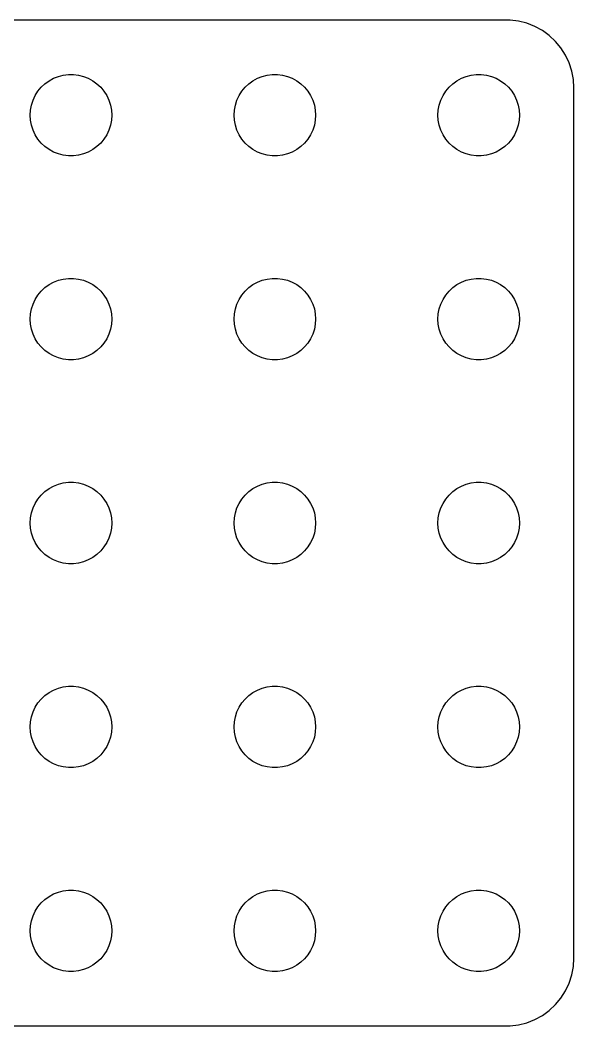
# Model space of a CAD drawing. Header units: metres. Extents: x -37 to 37, y 131 to 289.
# Drawn here: x -3.7 to 37, y 131 to 205 of the extents above; entities that cross this region are included whole.
import ezdxf

# ---------------------------------------------------------------- set-up
doc = ezdxf.new("R2010")
doc.units = ezdxf.units.M

msp = doc.modelspace()

# ---------------------------------------------------------------- linework, layer by layer
for p, q in [((32.3139, 204.99), (-32.3139, 204.99)), ((32.9369, 204.911), (32.3139, 204.99)), ((33.5451, 204.755), (32.9369, 204.911)), ((34.1289, 204.524), (33.5451, 204.755)), ((34.6791, 204.222), (34.1289, 204.524)), ((35.1871, 203.853), (34.6791, 204.222)), ((35.6448, 203.423), (35.1871, 203.853)), ((36.0451, 202.939), (35.6448, 203.423)), ((36.3815, 202.409), (36.0451, 202.939)), ((36.6489, 201.841), (36.3815, 202.409)), ((36.8429, 201.243), (36.6489, 201.841)), ((36.9606, 200.627), (36.8429, 201.243)), ((-1.91226, 200.312), (-1.60747, 200.533)), ((-1.60747, 200.533), (-1.27733, 200.714)), ((-1.27733, 200.714), (-0.92705, 200.853)), ((-0.92705, 200.853), (-0.56213, 200.947)), ((-0.56213, 200.947), (-0.18837, 200.994)), ((-0.18837, 200.994), (0.18837, 200.994)), ((0.18837, 200.994), (0.56213, 200.947)), ((0.56213, 200.947), (0.92705, 200.853)), ((0.92705, 200.853), (1.27733, 200.714)), ((1.27733, 200.714), (1.60747, 200.533)), ((1.60747, 200.533), (1.91226, 200.312)), ((13.0877, 200.312), (13.3925, 200.533)), ((13.3925, 200.533), (13.7227, 200.714)), ((13.7227, 200.714), (14.0729, 200.853)), ((14.0729, 200.853), (14.4379, 200.947)), ((14.4379, 200.947), (14.8116, 200.994)), ((14.8116, 200.994), (15.1884, 200.994)), ((15.1884, 200.994), (15.5621, 200.947)), ((15.5621, 200.947), (15.927, 200.853)), ((15.927, 200.853), (16.2773, 200.714)), ((16.2773, 200.714), (16.6075, 200.533)), ((16.6075, 200.533), (16.9123, 200.312)), ((28.0877, 200.312), (28.3925, 200.533)), ((28.3925, 200.533), (28.7227, 200.714)), ((28.7227, 200.714), (29.0729, 200.853)), ((29.0729, 200.853), (29.4379, 200.947)), ((29.4379, 200.947), (29.8116, 200.994)), ((29.8116, 200.994), (30.1884, 200.994)), ((30.1884, 200.994), (30.5621, 200.947)), ((30.5621, 200.947), (30.927, 200.853)), ((30.927, 200.853), (31.2773, 200.714)), ((31.2773, 200.714), (31.6075, 200.533)), ((31.6075, 200.533), (31.9123, 200.312)), ((37, 200), (36.9606, 200.627)), ((-2.62891, 199.445), (-2.42705, 199.763)), ((-2.42705, 199.763), (-2.1869, 200.054)), ((-2.1869, 200.054), (-1.91226, 200.312)), ((1.91226, 200.312), (2.1869, 200.054)), ((2.1869, 200.054), (2.42705, 199.763)), ((2.42705, 199.763), (2.62891, 199.445)), ((12.3711, 199.445), (12.5729, 199.763)), ((12.5729, 199.763), (12.8131, 200.054)), ((12.8131, 200.054), (13.0877, 200.312)), ((16.9123, 200.312), (17.1869, 200.054)), ((17.1869, 200.054), (17.427, 199.763)), ((17.427, 199.763), (17.6289, 199.445)), ((27.3711, 199.445), (27.5729, 199.763)), ((27.5729, 199.763), (27.8131, 200.054)), ((27.8131, 200.054), (28.0877, 200.312)), ((31.9123, 200.312), (32.1869, 200.054)), ((32.1869, 200.054), (32.427, 199.763)), ((32.427, 199.763), (32.6289, 199.445)), ((37, 136), (37, 200)), ((-2.90575, 198.746), (-2.78932, 199.104)), ((-2.78932, 199.104), (-2.62891, 199.445)), ((2.62891, 199.445), (2.78932, 199.104)), ((2.78932, 199.104), (2.90575, 198.746)), ((12.0942, 198.746), (12.2107, 199.104)), ((12.2107, 199.104), (12.3711, 199.445)), ((17.6289, 199.445), (17.7893, 199.104)), ((17.7893, 199.104), (17.9057, 198.746)), ((27.0942, 198.746), (27.2107, 199.104)), ((27.2107, 199.104), (27.3711, 199.445)), ((32.6289, 199.445), (32.7893, 199.104)), ((32.7893, 199.104), (32.9057, 198.746)), ((-3, 198), (-2.97633, 198.376)), ((-2.97633, 198.376), (-2.90575, 198.746)), ((2.90575, 198.746), (2.97633, 198.376)), ((2.97633, 198.376), (3, 198)), ((12, 198), (12.0237, 198.376)), ((12.0237, 198.376), (12.0942, 198.746)), ((17.9057, 198.746), (17.9763, 198.376)), ((17.9763, 198.376), (18, 198)), ((27, 198), (27.0237, 198.376)), ((27.0237, 198.376), (27.0942, 198.746)), ((32.9057, 198.746), (32.9763, 198.376)), ((32.9763, 198.376), (33, 198)), ((-2.97633, 197.624), (-3, 198)), ((-2.90575, 197.254), (-2.97633, 197.624)), ((2.97633, 197.624), (2.90575, 197.254)), ((3, 198), (2.97633, 197.624)), ((12.0237, 197.624), (12, 198)), ((12.0942, 197.254), (12.0237, 197.624)), ((17.9763, 197.624), (17.9057, 197.254)), ((18, 198), (17.9763, 197.624)), ((27.0237, 197.624), (27, 198)), ((27.0942, 197.254), (27.0237, 197.624)), ((32.9763, 197.624), (32.9057, 197.254)), ((33, 198), (32.9763, 197.624)), ((-2.78932, 196.896), (-2.90575, 197.254)), ((-2.62891, 196.555), (-2.78932, 196.896)), ((2.78932, 196.896), (2.62891, 196.555)), ((2.90575, 197.254), (2.78932, 196.896)), ((12.2107, 196.896), (12.0942, 197.254)), ((12.3711, 196.555), (12.2107, 196.896)), ((17.7893, 196.896), (17.6289, 196.555)), ((17.9057, 197.254), (17.7893, 196.896)), ((27.2107, 196.896), (27.0942, 197.254)), ((27.3711, 196.555), (27.2107, 196.896)), ((32.7893, 196.896), (32.6289, 196.555)), ((32.9057, 197.254), (32.7893, 196.896)), ((-2.42705, 196.237), (-2.62891, 196.555)), ((-2.1869, 195.946), (-2.42705, 196.237)), ((2.42705, 196.237), (2.1869, 195.946)), ((2.62891, 196.555), (2.42705, 196.237)), ((12.5729, 196.237), (12.3711, 196.555)), ((12.8131, 195.946), (12.5729, 196.237)), ((17.427, 196.237), (17.1869, 195.946)), ((17.6289, 196.555), (17.427, 196.237)), ((27.5729, 196.237), (27.3711, 196.555)), ((27.8131, 195.946), (27.5729, 196.237)), ((32.427, 196.237), (32.1869, 195.946)), ((32.6289, 196.555), (32.427, 196.237)), ((-1.91226, 195.688), (-2.1869, 195.946)), ((-1.60747, 195.467), (-1.91226, 195.688)), ((-1.27733, 195.286), (-1.60747, 195.467)), ((1.60747, 195.467), (1.27733, 195.286)), ((1.91226, 195.688), (1.60747, 195.467)), ((2.1869, 195.946), (1.91226, 195.688)), ((13.0877, 195.688), (12.8131, 195.946)), ((13.3925, 195.467), (13.0877, 195.688)), ((13.7227, 195.286), (13.3925, 195.467)), ((16.6075, 195.467), (16.2773, 195.286)), ((16.9123, 195.688), (16.6075, 195.467)), ((17.1869, 195.946), (16.9123, 195.688)), ((28.0877, 195.688), (27.8131, 195.946)), ((28.3925, 195.467), (28.0877, 195.688)), ((28.7227, 195.286), (28.3925, 195.467)), ((31.6075, 195.467), (31.2773, 195.286)), ((31.9123, 195.688), (31.6075, 195.467)), ((32.1869, 195.946), (31.9123, 195.688)), ((-0.92705, 195.147), (-1.27733, 195.286)), ((-0.56213, 195.053), (-0.92705, 195.147)), ((-0.18837, 195.006), (-0.56213, 195.053)), ((0.18837, 195.006), (-0.18837, 195.006)), ((0.56213, 195.053), (0.18837, 195.006)), ((0.92705, 195.147), (0.56213, 195.053)), ((1.27733, 195.286), (0.92705, 195.147)), ((14.0729, 195.147), (13.7227, 195.286)), ((14.4379, 195.053), (14.0729, 195.147)), ((14.8116, 195.006), (14.4379, 195.053)), ((15.1884, 195.006), (14.8116, 195.006)), ((15.5621, 195.053), (15.1884, 195.006)), ((15.927, 195.147), (15.5621, 195.053)), ((16.2773, 195.286), (15.927, 195.147)), ((29.0729, 195.147), (28.7227, 195.286)), ((29.4379, 195.053), (29.0729, 195.147)), ((29.8116, 195.006), (29.4379, 195.053)), ((30.1884, 195.006), (29.8116, 195.006)), ((30.5621, 195.053), (30.1884, 195.006)), ((30.927, 195.147), (30.5621, 195.053)), ((31.2773, 195.286), (30.927, 195.147)), ((-1.60747, 185.533), (-1.27733, 185.714)), ((-1.27733, 185.714), (-0.92705, 185.853)), ((-0.92705, 185.853), (-0.56213, 185.947)), ((-0.56213, 185.947), (-0.18837, 185.994)), ((-0.18837, 185.994), (0.18837, 185.994)), ((0.18837, 185.994), (0.56213, 185.947)), ((0.56213, 185.947), (0.92705, 185.853)), ((0.92705, 185.853), (1.27733, 185.714)), ((1.27733, 185.714), (1.60747, 185.533)), ((13.3925, 185.533), (13.7227, 185.714)), ((13.7227, 185.714), (14.0729, 185.853)), ((14.0729, 185.853), (14.4379, 185.947)), ((14.4379, 185.947), (14.8116, 185.994)), ((14.8116, 185.994), (15.1884, 185.994)), ((15.1884, 185.994), (15.5621, 185.947)), ((15.5621, 185.947), (15.927, 185.853)), ((15.927, 185.853), (16.2773, 185.714)), ((16.2773, 185.714), (16.6075, 185.533)), ((28.3925, 185.533), (28.7227, 185.714)), ((28.7227, 185.714), (29.0729, 185.853)), ((29.0729, 185.853), (29.4379, 185.947)), ((29.4379, 185.947), (29.8116, 185.994)), ((29.8116, 185.994), (30.1884, 185.994)), ((30.1884, 185.994), (30.5621, 185.947)), ((30.5621, 185.947), (30.927, 185.853)), ((30.927, 185.853), (31.2773, 185.714)), ((31.2773, 185.714), (31.6075, 185.533)), ((-2.42705, 184.763), (-2.1869, 185.054)), ((-2.1869, 185.054), (-1.91226, 185.312)), ((-1.91226, 185.312), (-1.60747, 185.533)), ((1.60747, 185.533), (1.91226, 185.312)), ((1.91226, 185.312), (2.1869, 185.054)), ((2.1869, 185.054), (2.42705, 184.763)), ((12.5729, 184.763), (12.8131, 185.054)), ((12.8131, 185.054), (13.0877, 185.312)), ((13.0877, 185.312), (13.3925, 185.533)), ((16.6075, 185.533), (16.9123, 185.312)), ((16.9123, 185.312), (17.1869, 185.054)), ((17.1869, 185.054), (17.427, 184.763)), ((27.5729, 184.763), (27.8131, 185.054)), ((27.8131, 185.054), (28.0877, 185.312)), ((28.0877, 185.312), (28.3925, 185.533)), ((31.6075, 185.533), (31.9123, 185.312)), ((31.9123, 185.312), (32.1869, 185.054)), ((32.1869, 185.054), (32.427, 184.763)), ((-2.78932, 184.104), (-2.62891, 184.445)), ((-2.62891, 184.445), (-2.42705, 184.763)), ((2.42705, 184.763), (2.62891, 184.445)), ((2.62891, 184.445), (2.78932, 184.104)), ((12.2107, 184.104), (12.3711, 184.445)), ((12.3711, 184.445), (12.5729, 184.763)), ((17.427, 184.763), (17.6289, 184.445)), ((17.6289, 184.445), (17.7893, 184.104)), ((27.2107, 184.104), (27.3711, 184.445)), ((27.3711, 184.445), (27.5729, 184.763)), ((32.427, 184.763), (32.6289, 184.445)), ((32.6289, 184.445), (32.7893, 184.104)), ((-2.97633, 183.376), (-2.90575, 183.746)), ((-2.90575, 183.746), (-2.78932, 184.104)), ((2.78932, 184.104), (2.90575, 183.746)), ((2.90575, 183.746), (2.97633, 183.376)), ((12.0237, 183.376), (12.0942, 183.746)), ((12.0942, 183.746), (12.2107, 184.104)), ((17.7893, 184.104), (17.9057, 183.746)), ((17.9057, 183.746), (17.9763, 183.376)), ((27.0237, 183.376), (27.0942, 183.746)), ((27.0942, 183.746), (27.2107, 184.104)), ((32.7893, 184.104), (32.9057, 183.746)), ((32.9057, 183.746), (32.9763, 183.376)), ((-3, 183), (-2.97633, 183.376)), ((-2.97633, 182.624), (-3, 183)), ((2.97633, 183.376), (3, 183)), ((3, 183), (2.97633, 182.624)), ((12, 183), (12.0237, 183.376)), ((12.0237, 182.624), (12, 183)), ((17.9763, 183.376), (18, 183)), ((18, 183), (17.9763, 182.624)), ((27, 183), (27.0237, 183.376)), ((27.0237, 182.624), (27, 183)), ((32.9763, 183.376), (33, 183)), ((33, 183), (32.9763, 182.624)), ((-2.90575, 182.254), (-2.97633, 182.624)), ((-2.78932, 181.896), (-2.90575, 182.254)), ((2.90575, 182.254), (2.78932, 181.896)), ((2.97633, 182.624), (2.90575, 182.254)), ((12.0942, 182.254), (12.0237, 182.624)), ((12.2107, 181.896), (12.0942, 182.254)), ((17.9057, 182.254), (17.7893, 181.896)), ((17.9763, 182.624), (17.9057, 182.254)), ((27.0942, 182.254), (27.0237, 182.624)), ((27.2107, 181.896), (27.0942, 182.254)), ((32.9057, 182.254), (32.7893, 181.896)), ((32.9763, 182.624), (32.9057, 182.254)), ((-2.62891, 181.555), (-2.78932, 181.896)), ((-2.42705, 181.237), (-2.62891, 181.555)), ((2.62891, 181.555), (2.42705, 181.237)), ((2.78932, 181.896), (2.62891, 181.555)), ((12.3711, 181.555), (12.2107, 181.896)), ((12.5729, 181.237), (12.3711, 181.555)), ((17.6289, 181.555), (17.427, 181.237)), ((17.7893, 181.896), (17.6289, 181.555)), ((27.3711, 181.555), (27.2107, 181.896)), ((27.5729, 181.237), (27.3711, 181.555)), ((32.6289, 181.555), (32.427, 181.237)), ((32.7893, 181.896), (32.6289, 181.555)), ((-2.1869, 180.946), (-2.42705, 181.237)), ((-1.91226, 180.688), (-2.1869, 180.946)), ((-1.60747, 180.467), (-1.91226, 180.688)), ((1.91226, 180.688), (1.60747, 180.467)), ((2.1869, 180.946), (1.91226, 180.688)), ((2.42705, 181.237), (2.1869, 180.946)), ((12.8131, 180.946), (12.5729, 181.237)), ((13.0877, 180.688), (12.8131, 180.946)), ((13.3925, 180.467), (13.0877, 180.688)), ((16.9123, 180.688), (16.6075, 180.467)), ((17.1869, 180.946), (16.9123, 180.688)), ((17.427, 181.237), (17.1869, 180.946)), ((27.8131, 180.946), (27.5729, 181.237)), ((28.0877, 180.688), (27.8131, 180.946)), ((28.3925, 180.467), (28.0877, 180.688)), ((31.9123, 180.688), (31.6075, 180.467)), ((32.1869, 180.946), (31.9123, 180.688)), ((32.427, 181.237), (32.1869, 180.946)), ((-1.27733, 180.286), (-1.60747, 180.467)), ((-0.92705, 180.147), (-1.27733, 180.286)), ((-0.56213, 180.053), (-0.92705, 180.147)), ((-0.18837, 180.006), (-0.56213, 180.053)), ((0.18837, 180.006), (-0.18837, 180.006)), ((0.56213, 180.053), (0.18837, 180.006)), ((0.92705, 180.147), (0.56213, 180.053)), ((1.27733, 180.286), (0.92705, 180.147)), ((1.60747, 180.467), (1.27733, 180.286)), ((13.7227, 180.286), (13.3925, 180.467)), ((14.0729, 180.147), (13.7227, 180.286)), ((14.4379, 180.053), (14.0729, 180.147)), ((14.8116, 180.006), (14.4379, 180.053)), ((15.1884, 180.006), (14.8116, 180.006)), ((15.5621, 180.053), (15.1884, 180.006)), ((15.927, 180.147), (15.5621, 180.053)), ((16.2773, 180.286), (15.927, 180.147)), ((16.6075, 180.467), (16.2773, 180.286)), ((28.7227, 180.286), (28.3925, 180.467)), ((29.0729, 180.147), (28.7227, 180.286)), ((29.4379, 180.053), (29.0729, 180.147)), ((29.8116, 180.006), (29.4379, 180.053)), ((30.1884, 180.006), (29.8116, 180.006)), ((30.5621, 180.053), (30.1884, 180.006)), ((30.927, 180.147), (30.5621, 180.053)), ((31.2773, 180.286), (30.927, 180.147)), ((31.6075, 180.467), (31.2773, 180.286)), ((-0.92705, 170.853), (-0.56213, 170.947)), ((-0.56213, 170.947), (-0.18837, 170.994)), ((-0.18837, 170.994), (0.18837, 170.994)), ((0.18837, 170.994), (0.56213, 170.947)), ((0.56213, 170.947), (0.92705, 170.853)), ((14.0729, 170.853), (14.4379, 170.947)), ((14.4379, 170.947), (14.8116, 170.994)), ((14.8116, 170.994), (15.1884, 170.994)), ((15.1884, 170.994), (15.5621, 170.947)), ((15.5621, 170.947), (15.927, 170.853)), ((29.0729, 170.853), (29.4379, 170.947)), ((29.4379, 170.947), (29.8116, 170.994)), ((29.8116, 170.994), (30.1884, 170.994)), ((30.1884, 170.994), (30.5621, 170.947)), ((30.5621, 170.947), (30.927, 170.853)), ((-2.1869, 170.054), (-1.91226, 170.312)), ((-1.91226, 170.312), (-1.60747, 170.533)), ((-1.60747, 170.533), (-1.27733, 170.714)), ((-1.27733, 170.714), (-0.92705, 170.853)), ((0.92705, 170.853), (1.27733, 170.714)), ((1.27733, 170.714), (1.60747, 170.533)), ((1.60747, 170.533), (1.91226, 170.312)), ((1.91226, 170.312), (2.1869, 170.054)), ((12.8131, 170.054), (13.0877, 170.312)), ((13.0877, 170.312), (13.3925, 170.533)), ((13.3925, 170.533), (13.7227, 170.714)), ((13.7227, 170.714), (14.0729, 170.853)), ((15.927, 170.853), (16.2773, 170.714)), ((16.2773, 170.714), (16.6075, 170.533)), ((16.6075, 170.533), (16.9123, 170.312)), ((16.9123, 170.312), (17.1869, 170.054)), ((27.8131, 170.054), (28.0877, 170.312)), ((28.0877, 170.312), (28.3925, 170.533)), ((28.3925, 170.533), (28.7227, 170.714)), ((28.7227, 170.714), (29.0729, 170.853)), ((30.927, 170.853), (31.2773, 170.714)), ((31.2773, 170.714), (31.6075, 170.533)), ((31.6075, 170.533), (31.9123, 170.312)), ((31.9123, 170.312), (32.1869, 170.054)), ((-2.78932, 169.104), (-2.62891, 169.445)), ((-2.62891, 169.445), (-2.42705, 169.763)), ((-2.42705, 169.763), (-2.1869, 170.054)), ((2.1869, 170.054), (2.42705, 169.763)), ((2.42705, 169.763), (2.62891, 169.445)), ((2.62891, 169.445), (2.78932, 169.104)), ((12.2107, 169.104), (12.3711, 169.445)), ((12.3711, 169.445), (12.5729, 169.763)), ((12.5729, 169.763), (12.8131, 170.054)), ((17.1869, 170.054), (17.427, 169.763)), ((17.427, 169.763), (17.6289, 169.445)), ((17.6289, 169.445), (17.7893, 169.104)), ((27.2107, 169.104), (27.3711, 169.445)), ((27.3711, 169.445), (27.5729, 169.763)), ((27.5729, 169.763), (27.8131, 170.054)), ((32.1869, 170.054), (32.427, 169.763)), ((32.427, 169.763), (32.6289, 169.445)), ((32.6289, 169.445), (32.7893, 169.104)), ((-2.97633, 168.376), (-2.90575, 168.746)), ((-2.90575, 168.746), (-2.78932, 169.104)), ((2.78932, 169.104), (2.90575, 168.746)), ((2.90575, 168.746), (2.97633, 168.376)), ((12.0237, 168.376), (12.0942, 168.746)), ((12.0942, 168.746), (12.2107, 169.104)), ((17.7893, 169.104), (17.9057, 168.746)), ((17.9057, 168.746), (17.9763, 168.376)), ((27.0237, 168.376), (27.0942, 168.746)), ((27.0942, 168.746), (27.2107, 169.104)), ((32.7893, 169.104), (32.9057, 168.746)), ((32.9057, 168.746), (32.9763, 168.376)), ((-3, 168), (-2.97633, 168.376)), ((-2.97633, 167.624), (-3, 168)), ((2.97633, 168.376), (3, 168)), ((3, 168), (2.97633, 167.624)), ((12, 168), (12.0237, 168.376)), ((12.0237, 167.624), (12, 168)), ((17.9763, 168.376), (18, 168)), ((18, 168), (17.9763, 167.624)), ((27, 168), (27.0237, 168.376)), ((27.0237, 167.624), (27, 168)), ((32.9763, 168.376), (33, 168)), ((33, 168), (32.9763, 167.624)), ((-2.90575, 167.254), (-2.97633, 167.624)), ((-2.78932, 166.896), (-2.90575, 167.254)), ((2.90575, 167.254), (2.78932, 166.896)), ((2.97633, 167.624), (2.90575, 167.254)), ((12.0942, 167.254), (12.0237, 167.624)), ((12.2107, 166.896), (12.0942, 167.254)), ((17.9057, 167.254), (17.7893, 166.896)), ((17.9763, 167.624), (17.9057, 167.254)), ((27.0942, 167.254), (27.0237, 167.624)), ((27.2107, 166.896), (27.0942, 167.254)), ((32.9057, 167.254), (32.7893, 166.896)), ((32.9763, 167.624), (32.9057, 167.254)), ((-2.62891, 166.555), (-2.78932, 166.896)), ((-2.42705, 166.237), (-2.62891, 166.555)), ((2.62891, 166.555), (2.42705, 166.237)), ((2.78932, 166.896), (2.62891, 166.555)), ((12.3711, 166.555), (12.2107, 166.896)), ((12.5729, 166.237), (12.3711, 166.555)), ((17.6289, 166.555), (17.427, 166.237)), ((17.7893, 166.896), (17.6289, 166.555)), ((27.3711, 166.555), (27.2107, 166.896)), ((27.5729, 166.237), (27.3711, 166.555)), ((32.6289, 166.555), (32.427, 166.237)), ((32.7893, 166.896), (32.6289, 166.555)), ((-2.1869, 165.946), (-2.42705, 166.237)), ((-1.91226, 165.688), (-2.1869, 165.946)), ((2.1869, 165.946), (1.91226, 165.688)), ((2.42705, 166.237), (2.1869, 165.946)), ((12.8131, 165.946), (12.5729, 166.237)), ((13.0877, 165.688), (12.8131, 165.946)), ((17.1869, 165.946), (16.9123, 165.688)), ((17.427, 166.237), (17.1869, 165.946)), ((27.8131, 165.946), (27.5729, 166.237)), ((28.0877, 165.688), (27.8131, 165.946)), ((32.1869, 165.946), (31.9123, 165.688)), ((32.427, 166.237), (32.1869, 165.946)), ((-1.60747, 165.467), (-1.91226, 165.688)), ((-1.27733, 165.286), (-1.60747, 165.467)), ((-0.92705, 165.147), (-1.27733, 165.286)), ((-0.56213, 165.053), (-0.92705, 165.147)), ((-0.18837, 165.006), (-0.56213, 165.053)), ((0.18837, 165.006), (-0.18837, 165.006)), ((0.56213, 165.053), (0.18837, 165.006)), ((0.92705, 165.147), (0.56213, 165.053)), ((1.27733, 165.286), (0.92705, 165.147)), ((1.60747, 165.467), (1.27733, 165.286)), ((1.91226, 165.688), (1.60747, 165.467)), ((13.3925, 165.467), (13.0877, 165.688)), ((13.7227, 165.286), (13.3925, 165.467)), ((14.0729, 165.147), (13.7227, 165.286)), ((14.4379, 165.053), (14.0729, 165.147)), ((14.8116, 165.006), (14.4379, 165.053)), ((15.1884, 165.006), (14.8116, 165.006)), ((15.5621, 165.053), (15.1884, 165.006)), ((15.927, 165.147), (15.5621, 165.053)), ((16.2773, 165.286), (15.927, 165.147)), ((16.6075, 165.467), (16.2773, 165.286)), ((16.9123, 165.688), (16.6075, 165.467)), ((28.3925, 165.467), (28.0877, 165.688)), ((28.7227, 165.286), (28.3925, 165.467)), ((29.0729, 165.147), (28.7227, 165.286)), ((29.4379, 165.053), (29.0729, 165.147)), ((29.8116, 165.006), (29.4379, 165.053)), ((30.1884, 165.006), (29.8116, 165.006)), ((30.5621, 165.053), (30.1884, 165.006)), ((30.927, 165.147), (30.5621, 165.053)), ((31.2773, 165.286), (30.927, 165.147)), ((31.6075, 165.467), (31.2773, 165.286)), ((31.9123, 165.688), (31.6075, 165.467)), ((-1.91226, 155.312), (-1.60747, 155.533)), ((-1.60747, 155.533), (-1.27733, 155.714)), ((-1.27733, 155.714), (-0.92705, 155.853)), ((-0.92705, 155.853), (-0.56213, 155.947)), ((-0.56213, 155.947), (-0.18837, 155.994)), ((-0.18837, 155.994), (0.18837, 155.994)), ((0.18837, 155.994), (0.56213, 155.947)), ((0.56213, 155.947), (0.92705, 155.853)), ((0.92705, 155.853), (1.27733, 155.714)), ((1.27733, 155.714), (1.60747, 155.533)), ((1.60747, 155.533), (1.91226, 155.312)), ((13.0877, 155.312), (13.3925, 155.533)), ((13.3925, 155.533), (13.7227, 155.714)), ((13.7227, 155.714), (14.0729, 155.853)), ((14.0729, 155.853), (14.4379, 155.947)), ((14.4379, 155.947), (14.8116, 155.994)), ((14.8116, 155.994), (15.1884, 155.994)), ((15.1884, 155.994), (15.5621, 155.947)), ((15.5621, 155.947), (15.927, 155.853)), ((15.927, 155.853), (16.2773, 155.714)), ((16.2773, 155.714), (16.6075, 155.533)), ((16.6075, 155.533), (16.9123, 155.312)), ((28.0877, 155.312), (28.3925, 155.533)), ((28.3925, 155.533), (28.7227, 155.714)), ((28.7227, 155.714), (29.0729, 155.853)), ((29.0729, 155.853), (29.4379, 155.947)), ((29.4379, 155.947), (29.8116, 155.994)), ((29.8116, 155.994), (30.1884, 155.994)), ((30.1884, 155.994), (30.5621, 155.947)), ((30.5621, 155.947), (30.927, 155.853)), ((30.927, 155.853), (31.2773, 155.714)), ((31.2773, 155.714), (31.6075, 155.533)), ((31.6075, 155.533), (31.9123, 155.312)), ((-2.62891, 154.445), (-2.42705, 154.763)), ((-2.42705, 154.763), (-2.1869, 155.054)), ((-2.1869, 155.054), (-1.91226, 155.312)), ((1.91226, 155.312), (2.1869, 155.054)), ((2.1869, 155.054), (2.42705, 154.763)), ((2.42705, 154.763), (2.62891, 154.445)), ((12.3711, 154.445), (12.5729, 154.763)), ((12.5729, 154.763), (12.8131, 155.054)), ((12.8131, 155.054), (13.0877, 155.312)), ((16.9123, 155.312), (17.1869, 155.054)), ((17.1869, 155.054), (17.427, 154.763)), ((17.427, 154.763), (17.6289, 154.445)), ((27.3711, 154.445), (27.5729, 154.763)), ((27.5729, 154.763), (27.8131, 155.054)), ((27.8131, 155.054), (28.0877, 155.312)), ((31.9123, 155.312), (32.1869, 155.054)), ((32.1869, 155.054), (32.427, 154.763)), ((32.427, 154.763), (32.6289, 154.445)), ((-2.90575, 153.746), (-2.78932, 154.104)), ((-2.78932, 154.104), (-2.62891, 154.445)), ((2.62891, 154.445), (2.78932, 154.104)), ((2.78932, 154.104), (2.90575, 153.746)), ((12.0942, 153.746), (12.2107, 154.104)), ((12.2107, 154.104), (12.3711, 154.445)), ((17.6289, 154.445), (17.7893, 154.104)), ((17.7893, 154.104), (17.9057, 153.746)), ((27.0942, 153.746), (27.2107, 154.104)), ((27.2107, 154.104), (27.3711, 154.445)), ((32.6289, 154.445), (32.7893, 154.104)), ((32.7893, 154.104), (32.9057, 153.746)), ((-3, 153), (-2.97633, 153.376)), ((-2.97633, 153.376), (-2.90575, 153.746)), ((2.90575, 153.746), (2.97633, 153.376)), ((2.97633, 153.376), (3, 153)), ((12, 153), (12.0237, 153.376)), ((12.0237, 153.376), (12.0942, 153.746)), ((17.9057, 153.746), (17.9763, 153.376)), ((17.9763, 153.376), (18, 153)), ((27, 153), (27.0237, 153.376)), ((27.0237, 153.376), (27.0942, 153.746)), ((32.9057, 153.746), (32.9763, 153.376)), ((32.9763, 153.376), (33, 153)), ((-2.97633, 152.624), (-3, 153)), ((-2.90575, 152.254), (-2.97633, 152.624)), ((2.97633, 152.624), (2.90575, 152.254)), ((3, 153), (2.97633, 152.624)), ((12.0237, 152.624), (12, 153)), ((12.0942, 152.254), (12.0237, 152.624)), ((17.9763, 152.624), (17.9057, 152.254)), ((18, 153), (17.9763, 152.624)), ((27.0237, 152.624), (27, 153)), ((27.0942, 152.254), (27.0237, 152.624)), ((32.9763, 152.624), (32.9057, 152.254)), ((33, 153), (32.9763, 152.624)), ((-2.78932, 151.896), (-2.90575, 152.254)), ((-2.62891, 151.555), (-2.78932, 151.896)), ((2.78932, 151.896), (2.62891, 151.555)), ((2.90575, 152.254), (2.78932, 151.896)), ((12.2107, 151.896), (12.0942, 152.254)), ((12.3711, 151.555), (12.2107, 151.896)), ((17.7893, 151.896), (17.6289, 151.555)), ((17.9057, 152.254), (17.7893, 151.896)), ((27.2107, 151.896), (27.0942, 152.254)), ((27.3711, 151.555), (27.2107, 151.896)), ((32.7893, 151.896), (32.6289, 151.555)), ((32.9057, 152.254), (32.7893, 151.896)), ((-2.42705, 151.237), (-2.62891, 151.555)), ((-2.1869, 150.946), (-2.42705, 151.237)), ((-1.91226, 150.688), (-2.1869, 150.946)), ((2.1869, 150.946), (1.91226, 150.688)), ((2.42705, 151.237), (2.1869, 150.946)), ((2.62891, 151.555), (2.42705, 151.237)), ((12.5729, 151.237), (12.3711, 151.555)), ((12.8131, 150.946), (12.5729, 151.237)), ((13.0877, 150.688), (12.8131, 150.946)), ((17.1869, 150.946), (16.9123, 150.688)), ((17.427, 151.237), (17.1869, 150.946)), ((17.6289, 151.555), (17.427, 151.237)), ((27.5729, 151.237), (27.3711, 151.555)), ((27.8131, 150.946), (27.5729, 151.237)), ((28.0877, 150.688), (27.8131, 150.946)), ((32.1869, 150.946), (31.9123, 150.688)), ((32.427, 151.237), (32.1869, 150.946)), ((32.6289, 151.555), (32.427, 151.237)), ((-1.60747, 150.467), (-1.91226, 150.688)), ((-1.27733, 150.286), (-1.60747, 150.467)), ((-0.92705, 150.147), (-1.27733, 150.286)), ((1.27733, 150.286), (0.92705, 150.147)), ((1.60747, 150.467), (1.27733, 150.286)), ((1.91226, 150.688), (1.60747, 150.467)), ((13.3925, 150.467), (13.0877, 150.688)), ((13.7227, 150.286), (13.3925, 150.467)), ((14.0729, 150.147), (13.7227, 150.286)), ((16.2773, 150.286), (15.927, 150.147)), ((16.6075, 150.467), (16.2773, 150.286)), ((16.9123, 150.688), (16.6075, 150.467)), ((28.3925, 150.467), (28.0877, 150.688)), ((28.7227, 150.286), (28.3925, 150.467)), ((29.0729, 150.147), (28.7227, 150.286)), ((31.2773, 150.286), (30.927, 150.147)), ((31.6075, 150.467), (31.2773, 150.286)), ((31.9123, 150.688), (31.6075, 150.467)), ((-0.56213, 150.053), (-0.92705, 150.147)), ((-0.18837, 150.006), (-0.56213, 150.053)), ((0.18837, 150.006), (-0.18837, 150.006)), ((0.56213, 150.053), (0.18837, 150.006)), ((0.92705, 150.147), (0.56213, 150.053)), ((14.4379, 150.053), (14.0729, 150.147)), ((14.8116, 150.006), (14.4379, 150.053)), ((15.1884, 150.006), (14.8116, 150.006)), ((15.5621, 150.053), (15.1884, 150.006)), ((15.927, 150.147), (15.5621, 150.053)), ((29.4379, 150.053), (29.0729, 150.147)), ((29.8116, 150.006), (29.4379, 150.053)), ((30.1884, 150.006), (29.8116, 150.006)), ((30.5621, 150.053), (30.1884, 150.006)), ((30.927, 150.147), (30.5621, 150.053)), ((-1.60747, 140.533), (-1.27733, 140.714)), ((-1.27733, 140.714), (-0.92705, 140.853)), ((-0.92705, 140.853), (-0.56213, 140.947)), ((-0.56213, 140.947), (-0.18837, 140.994)), ((-0.18837, 140.994), (0.18837, 140.994)), ((0.18837, 140.994), (0.56213, 140.947)), ((0.56213, 140.947), (0.92705, 140.853)), ((0.92705, 140.853), (1.27733, 140.714)), ((1.27733, 140.714), (1.60747, 140.533)), ((13.3925, 140.533), (13.7227, 140.714)), ((13.7227, 140.714), (14.0729, 140.853)), ((14.0729, 140.853), (14.4379, 140.947)), ((14.4379, 140.947), (14.8116, 140.994)), ((14.8116, 140.994), (15.1884, 140.994)), ((15.1884, 140.994), (15.5621, 140.947)), ((15.5621, 140.947), (15.927, 140.853)), ((15.927, 140.853), (16.2773, 140.714)), ((16.2773, 140.714), (16.6075, 140.533)), ((28.3925, 140.533), (28.7227, 140.714)), ((28.7227, 140.714), (29.0729, 140.853)), ((29.0729, 140.853), (29.4379, 140.947)), ((29.4379, 140.947), (29.8116, 140.994)), ((29.8116, 140.994), (30.1884, 140.994)), ((30.1884, 140.994), (30.5621, 140.947)), ((30.5621, 140.947), (30.927, 140.853)), ((30.927, 140.853), (31.2773, 140.714)), ((31.2773, 140.714), (31.6075, 140.533)), ((-2.42705, 139.763), (-2.1869, 140.054)), ((-2.1869, 140.054), (-1.91226, 140.312)), ((-1.91226, 140.312), (-1.60747, 140.533)), ((1.60747, 140.533), (1.91226, 140.312)), ((1.91226, 140.312), (2.1869, 140.054)), ((2.1869, 140.054), (2.42705, 139.763)), ((12.5729, 139.763), (12.8131, 140.054)), ((12.8131, 140.054), (13.0877, 140.312)), ((13.0877, 140.312), (13.3925, 140.533)), ((16.6075, 140.533), (16.9123, 140.312)), ((16.9123, 140.312), (17.1869, 140.054)), ((17.1869, 140.054), (17.427, 139.763)), ((27.5729, 139.763), (27.8131, 140.054)), ((27.8131, 140.054), (28.0877, 140.312)), ((28.0877, 140.312), (28.3925, 140.533)), ((31.6075, 140.533), (31.9123, 140.312)), ((31.9123, 140.312), (32.1869, 140.054)), ((32.1869, 140.054), (32.427, 139.763)), ((-2.90575, 138.746), (-2.78932, 139.104)), ((-2.78932, 139.104), (-2.62891, 139.445)), ((-2.62891, 139.445), (-2.42705, 139.763)), ((2.42705, 139.763), (2.62891, 139.445)), ((2.62891, 139.445), (2.78932, 139.104)), ((2.78932, 139.104), (2.90575, 138.746)), ((12.0942, 138.746), (12.2107, 139.104)), ((12.2107, 139.104), (12.3711, 139.445)), ((12.3711, 139.445), (12.5729, 139.763)), ((17.427, 139.763), (17.6289, 139.445)), ((17.6289, 139.445), (17.7893, 139.104)), ((17.7893, 139.104), (17.9057, 138.746)), ((27.0942, 138.746), (27.2107, 139.104)), ((27.2107, 139.104), (27.3711, 139.445)), ((27.3711, 139.445), (27.5729, 139.763)), ((32.427, 139.763), (32.6289, 139.445)), ((32.6289, 139.445), (32.7893, 139.104)), ((32.7893, 139.104), (32.9057, 138.746)), ((-3, 138), (-2.97633, 138.376)), ((-2.97633, 138.376), (-2.90575, 138.746)), ((2.90575, 138.746), (2.97633, 138.376)), ((2.97633, 138.376), (3, 138)), ((12, 138), (12.0237, 138.376)), ((12.0237, 138.376), (12.0942, 138.746)), ((17.9057, 138.746), (17.9763, 138.376)), ((17.9763, 138.376), (18, 138)), ((27, 138), (27.0237, 138.376)), ((27.0237, 138.376), (27.0942, 138.746)), ((32.9057, 138.746), (32.9763, 138.376)), ((32.9763, 138.376), (33, 138)), ((-2.97633, 137.624), (-3, 138)), ((-2.90575, 137.254), (-2.97633, 137.624)), ((2.97633, 137.624), (2.90575, 137.254)), ((3, 138), (2.97633, 137.624)), ((12.0237, 137.624), (12, 138)), ((12.0942, 137.254), (12.0237, 137.624)), ((17.9763, 137.624), (17.9057, 137.254)), ((18, 138), (17.9763, 137.624)), ((27.0237, 137.624), (27, 138)), ((27.0942, 137.254), (27.0237, 137.624)), ((32.9763, 137.624), (32.9057, 137.254)), ((33, 138), (32.9763, 137.624)), ((-2.78932, 136.896), (-2.90575, 137.254)), ((-2.62891, 136.555), (-2.78932, 136.896)), ((2.78932, 136.896), (2.62891, 136.555)), ((2.90575, 137.254), (2.78932, 136.896)), ((12.2107, 136.896), (12.0942, 137.254)), ((12.3711, 136.555), (12.2107, 136.896)), ((17.7893, 136.896), (17.6289, 136.555)), ((17.9057, 137.254), (17.7893, 136.896)), ((27.2107, 136.896), (27.0942, 137.254)), ((27.3711, 136.555), (27.2107, 136.896)), ((32.7893, 136.896), (32.6289, 136.555)), ((32.9057, 137.254), (32.7893, 136.896)), ((-2.42705, 136.237), (-2.62891, 136.555)), ((-2.1869, 135.946), (-2.42705, 136.237)), ((2.42705, 136.237), (2.1869, 135.946)), ((2.62891, 136.555), (2.42705, 136.237)), ((12.5729, 136.237), (12.3711, 136.555)), ((12.8131, 135.946), (12.5729, 136.237)), ((17.427, 136.237), (17.1869, 135.946)), ((17.6289, 136.555), (17.427, 136.237)), ((27.5729, 136.237), (27.3711, 136.555)), ((27.8131, 135.946), (27.5729, 136.237)), ((32.427, 136.237), (32.1869, 135.946)), ((32.6289, 136.555), (32.427, 136.237)), ((-1.91226, 135.688), (-2.1869, 135.946)), ((-1.60747, 135.467), (-1.91226, 135.688)), ((-1.27733, 135.286), (-1.60747, 135.467)), ((1.60747, 135.467), (1.27733, 135.286)), ((1.91226, 135.688), (1.60747, 135.467)), ((2.1869, 135.946), (1.91226, 135.688)), ((13.0877, 135.688), (12.8131, 135.946)), ((13.3925, 135.467), (13.0877, 135.688)), ((13.7227, 135.286), (13.3925, 135.467)), ((16.6075, 135.467), (16.2773, 135.286)), ((16.9123, 135.688), (16.6075, 135.467)), ((17.1869, 135.946), (16.9123, 135.688)), ((28.0877, 135.688), (27.8131, 135.946)), ((28.3925, 135.467), (28.0877, 135.688)), ((28.7227, 135.286), (28.3925, 135.467)), ((31.6075, 135.467), (31.2773, 135.286)), ((31.9123, 135.688), (31.6075, 135.467)), ((32.1869, 135.946), (31.9123, 135.688)), ((36.9606, 135.373), (37, 136)), ((-0.92705, 135.147), (-1.27733, 135.286)), ((-0.56213, 135.053), (-0.92705, 135.147)), ((-0.18837, 135.006), (-0.56213, 135.053)), ((0.18837, 135.006), (-0.18837, 135.006)), ((0.56213, 135.053), (0.18837, 135.006)), ((0.92705, 135.147), (0.56213, 135.053)), ((1.27733, 135.286), (0.92705, 135.147)), ((14.0729, 135.147), (13.7227, 135.286)), ((14.4379, 135.053), (14.0729, 135.147)), ((14.8116, 135.006), (14.4379, 135.053)), ((15.1884, 135.006), (14.8116, 135.006)), ((15.5621, 135.053), (15.1884, 135.006)), ((15.927, 135.147), (15.5621, 135.053)), ((16.2773, 135.286), (15.927, 135.147)), ((29.0729, 135.147), (28.7227, 135.286)), ((29.4379, 135.053), (29.0729, 135.147)), ((29.8116, 135.006), (29.4379, 135.053)), ((30.1884, 135.006), (29.8116, 135.006)), ((30.5621, 135.053), (30.1884, 135.006)), ((30.927, 135.147), (30.5621, 135.053)), ((31.2773, 135.286), (30.927, 135.147)), ((36.6489, 134.159), (36.8429, 134.757)), ((36.8429, 134.757), (36.9606, 135.373)), ((36.3815, 133.591), (36.6489, 134.159)), ((36.0451, 133.061), (36.3815, 133.591)), ((35.1871, 132.147), (35.6448, 132.577)), ((35.6448, 132.577), (36.0451, 133.061)), ((34.1289, 131.476), (34.6791, 131.778)), ((34.6791, 131.778), (35.1871, 132.147)), ((-32.3139, 131.01), (32.3139, 131.01)), ((32.3139, 131.01), (32.9369, 131.089)), ((32.9369, 131.089), (33.5451, 131.245)), ((33.5451, 131.245), (34.1289, 131.476))]:
    msp.add_line(p, q)

doc.saveas('drawing.dxf')
